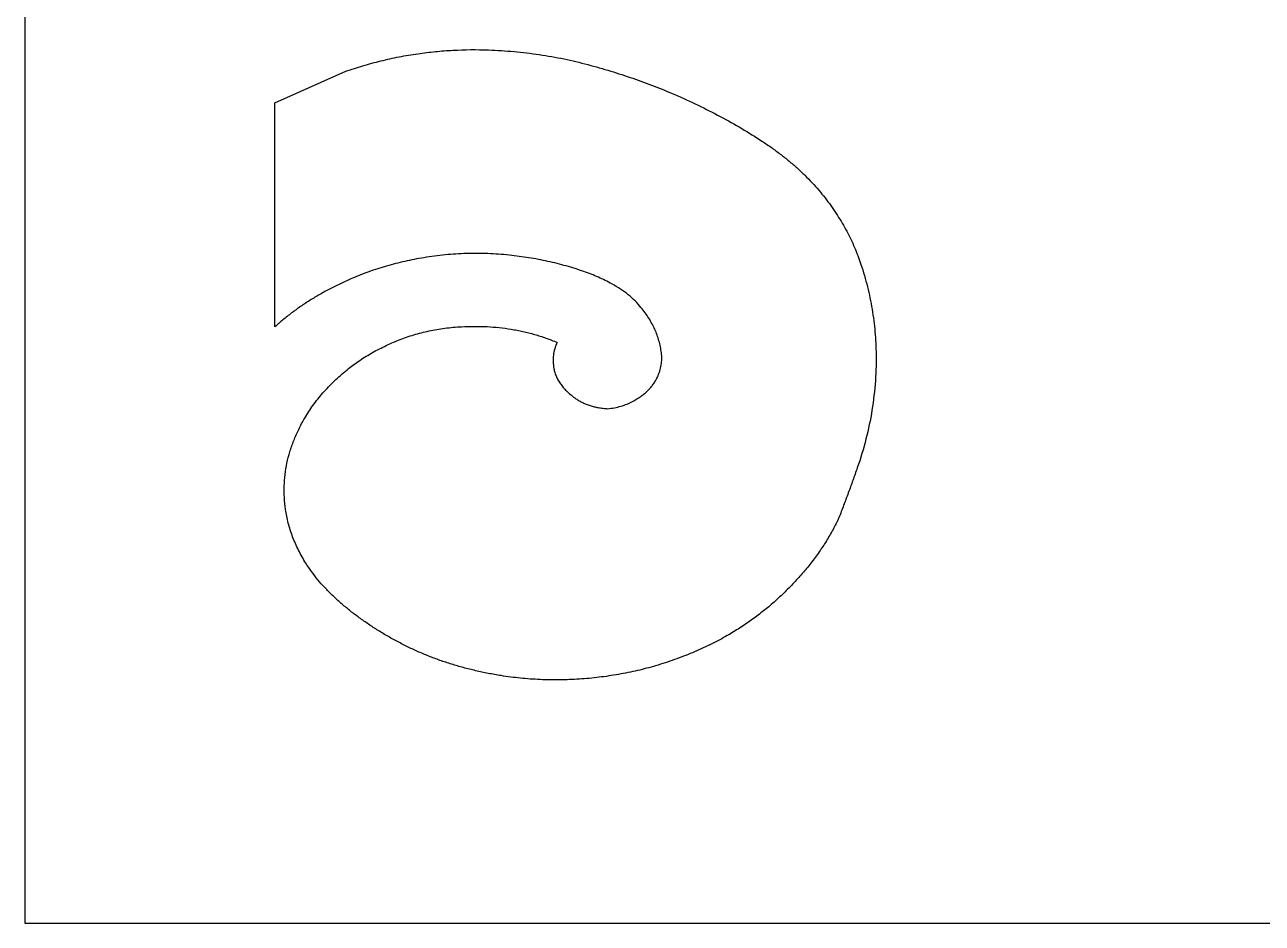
# Model space of a CAD drawing. Header units: centimetres. Extents: x 12.8 to 19.7, y -9 to 8.9.
# Drawn here: x 12.823 to 16.259, y -9 to -6.506 of the extents above; entities that cross this region are included whole.
import ezdxf

# ---------------------------------------------------------------- set-up
doc = ezdxf.new("R2010")
doc.units = ezdxf.units.CM
doc.header["$MEASUREMENT"] = 0
doc.layers.add('layer 1', color=7, linetype='Continuous')

msp = doc.modelspace()

# ---------------------------------------------------------------- linework, layer by layer
at = {"layer": 'layer 1', "color": 250, "lineweight": 30}
for points, knots in [([(12.82296, 8.93497), (12.82296, 8.93497), (19.69467, 8.93497), (19.69467, 8.93497), (19.69467, 8.93497), (19.69467, 8.93497), (19.69467, -9.00021), (19.69467, -9.00021), (19.69467, -9.00021), (19.69467, -9.00021), (12.82296, -9.00021), (12.82296, -9.00021), (12.82296, -9.00021), (12.82296, -9.00021), (12.82296, 8.93497), (12.82296, 8.93497)], [0, 0, 0, 0, 0.2, 0.2, 0.2, 0.2, 0.4, 0.4, 0.4, 0.4, 0.6, 0.6, 0.6, 0.6, 1, 1, 1, 1]), ([(15.1865, -7.41349), (15.18613, -7.39254), (15.18492, -7.37159), (15.18288, -7.3507), (15.18288, -7.3507), (15.18083, -7.32967), (15.17794, -7.3087), (15.17423, -7.28787), (15.17423, -7.28787), (15.17049, -7.26697), (15.16597, -7.24623), (15.16063, -7.22569), (15.16063, -7.22569), (15.15519, -7.2047), (15.14896, -7.18392), (15.14194, -7.16341), (15.14194, -7.16341), (15.13672, -7.14817), (15.13083, -7.13316), (15.1243, -7.11844), (15.1243, -7.11844), (15.1175, -7.10312), (15.11006, -7.08813), (15.102, -7.07346), (15.102, -7.07346), (15.09387, -7.05864), (15.08511, -7.04415), (15.07581, -7.03002), (15.07581, -7.03002), (15.06606, -7.01522), (15.05572, -7.00077), (15.04486, -6.98674), (15.04486, -6.98674), (15.03923, -6.97949), (15.03346, -6.97236), (15.0275, -6.96538), (15.0275, -6.96538), (15.02132, -6.95816), (15.01501, -6.95108), (15.00853, -6.94414), (15.00853, -6.94414), (15.00206, -6.93721), (14.99543, -6.93042), (14.98866, -6.92377), (14.98866, -6.92377), (14.98166, -6.91691), (14.97451, -6.91018), (14.96721, -6.90361), (14.96721, -6.90361), (14.95983, -6.89698), (14.95233, -6.89048), (14.94468, -6.88414), (14.94468, -6.88414), (14.9368, -6.8776), (14.92877, -6.8712), (14.92064, -6.86496), (14.92064, -6.86496), (14.91249, -6.85873), (14.90424, -6.85265), (14.89586, -6.84673), (14.89586, -6.84673), (14.88723, -6.84062), (14.87847, -6.83468), (14.86961, -6.8289), (14.86961, -6.8289), (14.85123, -6.8169), (14.83257, -6.80528), (14.81366, -6.79411), (14.81366, -6.79411), (14.79405, -6.78252), (14.77416, -6.77137), (14.75407, -6.76063), (14.75407, -6.76063), (14.73383, -6.74986), (14.71338, -6.73948), (14.6927, -6.72953), (14.6927, -6.72953), (14.67135, -6.71926), (14.64978, -6.70942), (14.62804, -6.70002), (14.62804, -6.70002), (14.60911, -6.69182), (14.59001, -6.68401), (14.5708, -6.67657), (14.5708, -6.67657), (14.55103, -6.66889), (14.53113, -6.66162), (14.51109, -6.6547), (14.51109, -6.6547), (14.49077, -6.64767), (14.47032, -6.64102), (14.44975, -6.63473), (14.44975, -6.63473), (14.42874, -6.62831), (14.40762, -6.62226), (14.3864, -6.61657), (14.3864, -6.61657), (14.36451, -6.61071), (14.34246, -6.6055), (14.32028, -6.60092), (14.32028, -6.60092), (14.29747, -6.59623), (14.27454, -6.59216), (14.25153, -6.58876), (14.25153, -6.58876), (14.22833, -6.58535), (14.20507, -6.58257), (14.18172, -6.58045), (14.18172, -6.58045), (14.1581, -6.57828), (14.13442, -6.57676), (14.1107, -6.57588), (14.1107, -6.57588), (14.07778, -6.57469), (14.04483, -6.57497), (14.01193, -6.57672), (14.01193, -6.57672), (13.99559, -6.57759), (13.97925, -6.57882), (13.96295, -6.58045), (13.96295, -6.58045), (13.94681, -6.58203), (13.93074, -6.58401), (13.91471, -6.58635), (13.91471, -6.58635), (13.8972, -6.58889), (13.87975, -6.59185), (13.86239, -6.59523), (13.86239, -6.59523), (13.84538, -6.59852), (13.82845, -6.60223), (13.81163, -6.60634), (13.81163, -6.60634), (13.79495, -6.6104), (13.77836, -6.61488), (13.76189, -6.61976), (13.76189, -6.61976), (13.74593, -6.62451), (13.73008, -6.62966), (13.71439, -6.63521), (13.71439, -6.63521), (13.71439, -6.63521), (13.51721, -6.72278), (13.51721, -6.72278), (13.51721, -6.72278), (13.51721, -6.72278), (13.51721, -7.34484), (13.51721, -7.34484), (13.51721, -7.34484), (13.52453, -7.33815), (13.53201, -7.33165), (13.53966, -7.32531), (13.53966, -7.32531), (13.54756, -7.31875), (13.55563, -7.31237), (13.56382, -7.30618), (13.56382, -7.30618), (13.57195, -7.30003), (13.58023, -7.29406), (13.58861, -7.28829), (13.58861, -7.28829), (13.59732, -7.28231), (13.60616, -7.27649), (13.6151, -7.27088), (13.6151, -7.27088), (13.62404, -7.26528), (13.63311, -7.25984), (13.64226, -7.2546), (13.64226, -7.2546), (13.65175, -7.24919), (13.66136, -7.24393), (13.67105, -7.23889), (13.67105, -7.23889), (13.68097, -7.23372), (13.69102, -7.22874), (13.70115, -7.22394), (13.70115, -7.22394), (13.71153, -7.219), (13.72204, -7.21427), (13.73261, -7.20972), (13.73261, -7.20972), (13.7477, -7.20322), (13.763, -7.19722), (13.77849, -7.19171), (13.77849, -7.19171), (13.79464, -7.18596), (13.81098, -7.18071), (13.82747, -7.17596), (13.82747, -7.17596), (13.84419, -7.17114), (13.86108, -7.16683), (13.87807, -7.16299), (13.87807, -7.16299), (13.89553, -7.15905), (13.91311, -7.15561), (13.93076, -7.15267), (13.93076, -7.15267), (13.94056, -7.15105), (13.95038, -7.14959), (13.96022, -7.14829), (13.96022, -7.14829), (13.97016, -7.14698), (13.98012, -7.14583), (13.99011, -7.14488), (13.99011, -7.14488), (13.99988, -7.14392), (14.00966, -7.14312), (14.01946, -7.1425), (14.01946, -7.1425), (14.02934, -7.14187), (14.03922, -7.14141), (14.0491, -7.14112), (14.0491, -7.14112), (14.05896, -7.14083), (14.06882, -7.14071), (14.07868, -7.14075), (14.07868, -7.14075), (14.08856, -7.14081), (14.09846, -7.14102), (14.10834, -7.14139), (14.10834, -7.14139), (14.11841, -7.14177), (14.12848, -7.14231), (14.13853, -7.14304), (14.13853, -7.14304), (14.14851, -7.14375), (14.15848, -7.14463), (14.16844, -7.14569), (14.16844, -7.14569), (14.18655, -7.14759), (14.20463, -7.14998), (14.22262, -7.15288), (14.22262, -7.15288), (14.24023, -7.15574), (14.25776, -7.15905), (14.27519, -7.16289), (14.27519, -7.16289), (14.29239, -7.16666), (14.30948, -7.17093), (14.32643, -7.17571), (14.32643, -7.17571), (14.34279, -7.18029), (14.35901, -7.1854), (14.37504, -7.19098), (14.37504, -7.19098), (14.38202, -7.19342), (14.38896, -7.19599), (14.39584, -7.1987), (14.39584, -7.1987), (14.40249, -7.2013), (14.40908, -7.20405), (14.41562, -7.20693), (14.41562, -7.20693), (14.42211, -7.20981), (14.42853, -7.21281), (14.43491, -7.21596), (14.43491, -7.21596), (14.44105, -7.21898), (14.44712, -7.22215), (14.45314, -7.22544), (14.45314, -7.22544), (14.4614, -7.22999), (14.46945, -7.23486), (14.47728, -7.24008), (14.47728, -7.24008), (14.48458, -7.24493), (14.49165, -7.25012), (14.49846, -7.25563), (14.49846, -7.25563), (14.5052, -7.26105), (14.51166, -7.2668), (14.51781, -7.27287), (14.51781, -7.27287), (14.5235, -7.27847), (14.52888, -7.28439), (14.53394, -7.29058), (14.53394, -7.29058), (14.53794, -7.2955), (14.54182, -7.30053), (14.54553, -7.3057), (14.54553, -7.3057), (14.5491, -7.31064), (14.55249, -7.3157), (14.55575, -7.32087), (14.55575, -7.32087), (14.55889, -7.3259), (14.56187, -7.33102), (14.56469, -7.33626), (14.56469, -7.33626), (14.5674, -7.3413), (14.56994, -7.34643), (14.5723, -7.35166), (14.5723, -7.35166), (14.57465, -7.35687), (14.5768, -7.36217), (14.57876, -7.36752), (14.57876, -7.36752), (14.58068, -7.37276), (14.58241, -7.37805), (14.58391, -7.38343), (14.58391, -7.38343), (14.58545, -7.38887), (14.58678, -7.39435), (14.58791, -7.3999), (14.58791, -7.3999), (14.58904, -7.40534), (14.58993, -7.41084), (14.59062, -7.41634), (14.59062, -7.41634), (14.59133, -7.42201), (14.59162, -7.42772), (14.59152, -7.43344), (14.59152, -7.43344), (14.59139, -7.43917), (14.59087, -7.44488), (14.58993, -7.45053), (14.58993, -7.45053), (14.58897, -7.45628), (14.58762, -7.46197), (14.58589, -7.46756), (14.58589, -7.46756), (14.58407, -7.47338), (14.58189, -7.47909), (14.57932, -7.48461), (14.57932, -7.48461), (14.57778, -7.48795), (14.57607, -7.49118), (14.57424, -7.49435), (14.57424, -7.49435), (14.57228, -7.49766), (14.57017, -7.50089), (14.56792, -7.50402), (14.56792, -7.50402), (14.56575, -7.50704), (14.56344, -7.50998), (14.561, -7.51279), (14.561, -7.51279), (14.55839, -7.5158), (14.55568, -7.51869), (14.55283, -7.52145), (14.55283, -7.52145), (14.54999, -7.52424), (14.54703, -7.52689), (14.54399, -7.52943), (14.54399, -7.52943), (14.54074, -7.53214), (14.53738, -7.53472), (14.53396, -7.53718), (14.53396, -7.53718), (14.53031, -7.53977), (14.5266, -7.54225), (14.52279, -7.5446), (14.52279, -7.5446), (14.51879, -7.54709), (14.5147, -7.54944), (14.51055, -7.55167), (14.51055, -7.55167), (14.50559, -7.55434), (14.50051, -7.55672), (14.49529, -7.55884), (14.49529, -7.55884), (14.48967, -7.56111), (14.48393, -7.56312), (14.47812, -7.5648), (14.47812, -7.5648), (14.4722, -7.56653), (14.46621, -7.56799), (14.46017, -7.56916), (14.46017, -7.56916), (14.4539, -7.57039), (14.44756, -7.57133), (14.44118, -7.572), (14.44118, -7.572), (14.43682, -7.5717), (14.43247, -7.57131), (14.42813, -7.57077), (14.42813, -7.57077), (14.42388, -7.57024), (14.41965, -7.56962), (14.41544, -7.56885), (14.41544, -7.56885), (14.41154, -7.56816), (14.40766, -7.56733), (14.40382, -7.56639), (14.40382, -7.56639), (14.40014, -7.56547), (14.39647, -7.56443), (14.39284, -7.56328), (14.39284, -7.56328), (14.38919, -7.56214), (14.38561, -7.56084), (14.38206, -7.55945), (14.38206, -7.55945), (14.37871, -7.55811), (14.37539, -7.55665), (14.37214, -7.55507), (14.37214, -7.55507), (14.36874, -7.55342), (14.36541, -7.55165), (14.36216, -7.54975), (14.36216, -7.54975), (14.35907, -7.54796), (14.35609, -7.54606), (14.35317, -7.54404), (14.35317, -7.54404), (14.34888, -7.54106), (14.34469, -7.53791), (14.34062, -7.53464), (14.34062, -7.53464), (14.33679, -7.53153), (14.33308, -7.52828), (14.32949, -7.52491), (14.32949, -7.52491), (14.32616, -7.52176), (14.32297, -7.51846), (14.31992, -7.51502), (14.31992, -7.51502), (14.31709, -7.51181), (14.31438, -7.50848), (14.31186, -7.505), (14.31186, -7.505), (14.30933, -7.50154), (14.307, -7.49795), (14.30483, -7.49426), (14.30483, -7.49426), (14.30281, -7.49076), (14.30095, -7.48715), (14.29933, -7.48347), (14.29933, -7.48347), (14.29764, -7.47965), (14.29616, -7.47575), (14.29489, -7.47177), (14.29489, -7.47177), (14.29368, -7.46794), (14.2927, -7.46404), (14.29193, -7.4601), (14.29193, -7.4601), (14.29076, -7.45405), (14.29009, -7.44794), (14.28988, -7.4418), (14.28988, -7.4418), (14.28968, -7.43569), (14.28997, -7.42956), (14.29074, -7.42349), (14.29074, -7.42349), (14.29151, -7.41745), (14.29274, -7.41149), (14.29445, -7.40563), (14.29445, -7.40563), (14.29622, -7.3995), (14.29847, -7.3935), (14.30114, -7.3877), (14.30114, -7.3877), (14.29601, -7.38555), (14.29089, -7.38351), (14.28569, -7.38153), (14.28569, -7.38153), (14.28044, -7.37951), (14.27513, -7.37757), (14.26981, -7.3757), (14.26981, -7.3757), (14.26468, -7.3739), (14.25953, -7.37219), (14.25436, -7.37055), (14.25436, -7.37055), (14.24911, -7.36888), (14.24382, -7.36729), (14.23852, -7.36577), (14.23852, -7.36577), (14.23321, -7.36425), (14.22785, -7.36281), (14.22249, -7.36144), (14.22249, -7.36144), (14.21707, -7.36006), (14.21161, -7.35877), (14.20615, -7.35754), (14.20615, -7.35754), (14.20075, -7.35633), (14.19535, -7.3552), (14.18993, -7.35416), (14.18993, -7.35416), (14.18445, -7.3531), (14.17895, -7.35212), (14.17342, -7.35122), (14.17342, -7.35122), (14.16246, -7.34941), (14.15143, -7.34793), (14.14036, -7.34676), (14.14036, -7.34676), (14.12915, -7.34555), (14.11791, -7.34468), (14.10663, -7.34411), (14.10663, -7.34411), (14.09486, -7.34351), (14.08304, -7.34322), (14.07124, -7.34324), (14.07124, -7.34324), (14.05942, -7.34326), (14.04762, -7.34359), (14.03582, -7.34424), (14.03582, -7.34424), (14.02803, -7.34468), (14.02023, -7.34524), (14.01248, -7.34595), (14.01248, -7.34595), (14.00474, -7.34666), (13.99705, -7.34751), (13.98936, -7.34851), (13.98936, -7.34851), (13.98196, -7.34947), (13.97458, -7.35058), (13.96722, -7.35183), (13.96722, -7.35183), (13.95999, -7.35306), (13.95277, -7.35443), (13.94558, -7.35595), (13.94558, -7.35595), (13.93841, -7.35746), (13.93124, -7.35912), (13.92413, -7.36094), (13.92413, -7.36094), (13.91717, -7.36271), (13.91027, -7.36463), (13.90341, -7.36669), (13.90341, -7.36669), (13.89643, -7.36877), (13.88951, -7.37103), (13.88261, -7.3734), (13.88261, -7.3734), (13.87594, -7.37572), (13.86933, -7.37818), (13.86276, -7.38078), (13.86276, -7.38078), (13.84888, -7.38631), (13.83519, -7.39229), (13.8217, -7.39875), (13.8217, -7.39875), (13.80894, -7.40488), (13.79641, -7.41144), (13.78414, -7.41847), (13.78414, -7.41847), (13.77211, -7.42537), (13.76035, -7.43273), (13.74891, -7.44054), (13.74891, -7.44054), (13.73821, -7.44784), (13.72783, -7.4556), (13.71781, -7.46377), (13.71781, -7.46377), (13.71162, -7.46881), (13.70553, -7.47398), (13.69955, -7.47928), (13.69955, -7.47928), (13.69375, -7.48438), (13.68806, -7.48964), (13.68249, -7.49499), (13.68249, -7.49499), (13.67691, -7.50033), (13.67147, -7.50581), (13.66611, -7.5114), (13.66611, -7.5114), (13.66094, -7.5168), (13.6559, -7.52232), (13.65096, -7.52795), (13.65096, -7.52795), (13.64116, -7.53912), (13.63188, -7.55077), (13.62317, -7.5628), (13.62317, -7.5628), (13.61498, -7.57412), (13.60735, -7.58586), (13.6003, -7.59793), (13.6003, -7.59793), (13.59434, -7.60812), (13.58877, -7.61856), (13.5836, -7.62919), (13.5836, -7.62919), (13.57862, -7.63943), (13.57404, -7.64985), (13.56987, -7.66044), (13.56987, -7.66044), (13.56582, -7.67068), (13.56222, -7.68108), (13.55903, -7.69163), (13.55903, -7.69163), (13.55594, -7.7019), (13.55327, -7.7123), (13.55107, -7.72279), (13.55107, -7.72279), (13.54886, -7.73328), (13.54713, -7.74386), (13.54583, -7.7545), (13.54583, -7.7545), (13.54456, -7.76502), (13.54377, -7.77559), (13.54341, -7.78618), (13.54341, -7.78618), (13.54308, -7.79702), (13.54321, -7.80784), (13.54381, -7.81866), (13.54381, -7.81866), (13.54439, -7.82954), (13.54548, -7.84038), (13.547, -7.85116), (13.547, -7.85116), (13.54883, -7.864), (13.55138, -7.87673), (13.55463, -7.88928), (13.55463, -7.88928), (13.55799, -7.90225), (13.56203, -7.915), (13.56678, -7.92751), (13.56678, -7.92751), (13.57151, -7.94004), (13.57691, -7.95232), (13.58294, -7.9643), (13.58294, -7.9643), (13.58927, -7.97689), (13.59624, -7.98917), (13.60378, -8.00107), (13.60378, -8.00107), (13.6087, -8.00885), (13.61387, -8.01644), (13.61929, -8.02388), (13.61929, -8.02388), (13.62492, -8.03163), (13.63082, -8.03922), (13.63693, -8.04662), (13.63693, -8.04662), (13.6431, -8.05408), (13.6495, -8.06138), (13.6561, -8.06847), (13.6561, -8.06847), (13.66298, -8.07587), (13.67007, -8.08308), (13.67735, -8.09006), (13.67735, -8.09006), (13.68435, -8.0968), (13.6915, -8.10336), (13.69877, -8.10978), (13.69877, -8.10978), (13.7063, -8.11641), (13.71397, -8.12289), (13.72177, -8.12921), (13.72177, -8.12921), (13.72958, -8.13553), (13.73751, -8.1417), (13.74557, -8.1477), (13.74557, -8.1477), (13.75389, -8.15389), (13.76233, -8.15994), (13.77088, -8.16579), (13.77088, -8.16579), (13.77961, -8.1718), (13.78847, -8.17761), (13.79741, -8.18328), (13.79741, -8.18328), (13.80665, -8.18912), (13.81599, -8.19479), (13.82541, -8.20029), (13.82541, -8.20029), (13.83485, -8.2058), (13.84438, -8.21113), (13.85399, -8.21632), (13.85399, -8.21632), (13.86389, -8.22164), (13.87388, -8.22679), (13.88394, -8.23177), (13.88394, -8.23177), (13.89372, -8.23658), (13.90358, -8.24123), (13.91354, -8.24565), (13.91354, -8.24565), (13.92382, -8.25022), (13.93418, -8.25457), (13.94462, -8.25872), (13.94462, -8.25872), (13.95492, -8.26281), (13.9653, -8.26671), (13.97577, -8.2704), (13.97577, -8.2704), (13.98648, -8.27417), (13.99728, -8.27775), (14.00814, -8.28111), (14.00814, -8.28111), (14.01902, -8.28449), (14.02994, -8.28766), (14.04093, -8.29062), (14.04093, -8.29062), (14.05214, -8.29364), (14.06342, -8.29647), (14.07476, -8.29908), (14.07476, -8.29908), (14.08639, -8.30177), (14.09807, -8.30427), (14.1098, -8.30654), (14.1098, -8.30654), (14.12168, -8.30886), (14.13361, -8.31096), (14.14557, -8.31288), (14.14557, -8.31288), (14.16333, -8.31571), (14.18116, -8.31803), (14.19904, -8.31984), (14.19904, -8.31984), (14.21716, -8.32168), (14.23535, -8.32301), (14.25355, -8.32382), (14.25355, -8.32382), (14.27177, -8.32464), (14.29003, -8.32495), (14.30827, -8.32474), (14.30827, -8.32474), (14.32647, -8.32453), (14.34467, -8.32382), (14.36284, -8.32259), (14.36284, -8.32259), (14.38117, -8.32136), (14.39947, -8.31965), (14.41771, -8.31744), (14.41771, -8.31744), (14.43566, -8.31528), (14.45354, -8.31263), (14.47136, -8.3095), (14.47136, -8.3095), (14.48902, -8.3064), (14.50659, -8.30281), (14.52404, -8.29872), (14.52404, -8.29872), (14.54099, -8.29478), (14.55783, -8.29034), (14.57453, -8.28543), (14.57453, -8.28543), (14.5922, -8.28021), (14.60973, -8.27452), (14.62712, -8.26837), (14.62712, -8.26837), (14.64388, -8.26245), (14.66045, -8.25605), (14.67684, -8.24922), (14.67684, -8.24922), (14.69297, -8.24248), (14.70892, -8.23527), (14.72463, -8.2276), (14.72463, -8.2276), (14.7396, -8.22028), (14.75436, -8.21251), (14.76887, -8.20427), (14.76887, -8.20427), (14.7806, -8.19762), (14.79219, -8.19068), (14.80362, -8.18349), (14.80362, -8.18349), (14.8146, -8.17655), (14.8254, -8.16936), (14.83603, -8.16192), (14.83603, -8.16192), (14.84658, -8.15452), (14.85694, -8.14685), (14.86709, -8.13892), (14.86709, -8.13892), (14.8768, -8.13134), (14.88633, -8.1235), (14.89563, -8.11539), (14.89563, -8.11539), (14.90613, -8.10626), (14.91643, -8.09688), (14.92652, -8.08729), (14.92652, -8.08729), (14.93623, -8.07801), (14.94574, -8.06853), (14.95502, -8.05884), (14.95502, -8.05884), (14.96413, -8.04931), (14.97298, -8.03958), (14.98159, -8.02961), (14.98159, -8.02961), (14.98989, -8.02004), (14.99796, -8.01025), (15.00575, -8.00026), (15.00575, -8.00026), (15.01355, -7.99026), (15.0211, -7.98004), (15.02835, -7.96964), (15.02835, -7.96964), (15.03535, -7.95959), (15.04209, -7.94936), (15.04855, -7.93893), (15.04855, -7.93893), (15.05505, -7.92843), (15.06126, -7.91771), (15.06718, -7.90683), (15.06718, -7.90683), (15.07292, -7.89629), (15.07834, -7.88557), (15.08344, -7.87471), (15.08344, -7.87471), (15.08786, -7.86325), (15.09224, -7.85178), (15.09658, -7.84027), (15.09658, -7.84027), (15.10093, -7.82873), (15.10523, -7.81716), (15.10948, -7.80559), (15.10948, -7.80559), (15.11375, -7.794), (15.11796, -7.78239), (15.12213, -7.77075), (15.12213, -7.77075), (15.12628, -7.75923), (15.13037, -7.74766), (15.13441, -7.73609), (15.13441, -7.73609), (15.14364, -7.70972), (15.15171, -7.68298), (15.15859, -7.65592), (15.15859, -7.65592), (15.16532, -7.62951), (15.17087, -7.6028), (15.1752, -7.57589), (15.1752, -7.57589), (15.17956, -7.54896), (15.18269, -7.52186), (15.18459, -7.49466), (15.18459, -7.49466), (15.18646, -7.46766), (15.18709, -7.44057), (15.1865, -7.41349)], [0, 0, 0, 0, 0.0048077, 0.0048077, 0.0048077, 0.0048077, 0.0096154, 0.0096154, 0.0096154, 0.0096154, 0.0144231, 0.0144231, 0.0144231, 0.0144231, 0.0192308, 0.0192308, 0.0192308, 0.0192308, 0.0240385, 0.0240385, 0.0240385, 0.0240385, 0.0288462, 0.0288462, 0.0288462, 0.0288462, 0.0336538, 0.0336538, 0.0336538, 0.0336538, 0.0384615, 0.0384615, 0.0384615, 0.0384615, 0.0432692, 0.0432692, 0.0432692, 0.0432692, 0.0480769, 0.0480769, 0.0480769, 0.0480769, 0.0528846, 0.0528846, 0.0528846, 0.0528846, 0.0576923, 0.0576923, 0.0576923, 0.0576923, 0.0625, 0.0625, 0.0625, 0.0625, 0.0673077, 0.0673077, 0.0673077, 0.0673077, 0.0721154, 0.0721154, 0.0721154, 0.0721154, 0.0769231, 0.0769231, 0.0769231, 0.0769231, 0.0817308, 0.0817308, 0.0817308, 0.0817308, 0.0865385, 0.0865385, 0.0865385, 0.0865385, 0.0913462, 0.0913462, 0.0913462, 0.0913462, 0.0961538, 0.0961538, 0.0961538, 0.0961538, 0.1009615, 0.1009615, 0.1009615, 0.1009615, 0.1057692, 0.1057692, 0.1057692, 0.1057692, 0.1105769, 0.1105769, 0.1105769, 0.1105769, 0.1153846, 0.1153846, 0.1153846, 0.1153846, 0.1201923, 0.1201923, 0.1201923, 0.1201923, 0.125, 0.125, 0.125, 0.125, 0.1298077, 0.1298077, 0.1298077, 0.1298077, 0.1346154, 0.1346154, 0.1346154, 0.1346154, 0.1394231, 0.1394231, 0.1394231, 0.1394231, 0.1442308, 0.1442308, 0.1442308, 0.1442308, 0.1490385, 0.1490385, 0.1490385, 0.1490385, 0.1538462, 0.1538462, 0.1538462, 0.1538462, 0.1586538, 0.1586538, 0.1586538, 0.1586538, 0.1634615, 0.1634615, 0.1634615, 0.1634615, 0.1682692, 0.1682692, 0.1682692, 0.1682692, 0.1730769, 0.1730769, 0.1730769, 0.1730769, 0.1778846, 0.1778846, 0.1778846, 0.1778846, 0.1826923, 0.1826923, 0.1826923, 0.1826923, 0.1875, 0.1875, 0.1875, 0.1875, 0.1923077, 0.1923077, 0.1923077, 0.1923077, 0.1971154, 0.1971154, 0.1971154, 0.1971154, 0.2019231, 0.2019231, 0.2019231, 0.2019231, 0.2067308, 0.2067308, 0.2067308, 0.2067308, 0.2115385, 0.2115385, 0.2115385, 0.2115385, 0.2163462, 0.2163462, 0.2163462, 0.2163462, 0.2211538, 0.2211538, 0.2211538, 0.2211538, 0.2259615, 0.2259615, 0.2259615, 0.2259615, 0.2307692, 0.2307692, 0.2307692, 0.2307692, 0.2355769, 0.2355769, 0.2355769, 0.2355769, 0.2403846, 0.2403846, 0.2403846, 0.2403846, 0.2451923, 0.2451923, 0.2451923, 0.2451923, 0.25, 0.25, 0.25, 0.25, 0.2548077, 0.2548077, 0.2548077, 0.2548077, 0.2596154, 0.2596154, 0.2596154, 0.2596154, 0.2644231, 0.2644231, 0.2644231, 0.2644231, 0.2692308, 0.2692308, 0.2692308, 0.2692308, 0.2740385, 0.2740385, 0.2740385, 0.2740385, 0.2788462, 0.2788462, 0.2788462, 0.2788462, 0.2836538, 0.2836538, 0.2836538, 0.2836538, 0.2884615, 0.2884615, 0.2884615, 0.2884615, 0.2932692, 0.2932692, 0.2932692, 0.2932692, 0.2980769, 0.2980769, 0.2980769, 0.2980769, 0.3028846, 0.3028846, 0.3028846, 0.3028846, 0.3076923, 0.3076923, 0.3076923, 0.3076923, 0.3125, 0.3125, 0.3125, 0.3125, 0.3173077, 0.3173077, 0.3173077, 0.3173077, 0.3221154, 0.3221154, 0.3221154, 0.3221154, 0.3269231, 0.3269231, 0.3269231, 0.3269231, 0.3317308, 0.3317308, 0.3317308, 0.3317308, 0.3365385, 0.3365385, 0.3365385, 0.3365385, 0.3413462, 0.3413462, 0.3413462, 0.3413462, 0.3461538, 0.3461538, 0.3461538, 0.3461538, 0.3509615, 0.3509615, 0.3509615, 0.3509615, 0.3557692, 0.3557692, 0.3557692, 0.3557692, 0.3605769, 0.3605769, 0.3605769, 0.3605769, 0.3653846, 0.3653846, 0.3653846, 0.3653846, 0.3701923, 0.3701923, 0.3701923, 0.3701923, 0.375, 0.375, 0.375, 0.375, 0.3798077, 0.3798077, 0.3798077, 0.3798077, 0.3846154, 0.3846154, 0.3846154, 0.3846154, 0.3894231, 0.3894231, 0.3894231, 0.3894231, 0.3942308, 0.3942308, 0.3942308, 0.3942308, 0.3990385, 0.3990385, 0.3990385, 0.3990385, 0.4038462, 0.4038462, 0.4038462, 0.4038462, 0.4086538, 0.4086538, 0.4086538, 0.4086538, 0.4134615, 0.4134615, 0.4134615, 0.4134615, 0.4182692, 0.4182692, 0.4182692, 0.4182692, 0.4230769, 0.4230769, 0.4230769, 0.4230769, 0.4278846, 0.4278846, 0.4278846, 0.4278846, 0.4326923, 0.4326923, 0.4326923, 0.4326923, 0.4375, 0.4375, 0.4375, 0.4375, 0.4423077, 0.4423077, 0.4423077, 0.4423077, 0.4471154, 0.4471154, 0.4471154, 0.4471154, 0.4519231, 0.4519231, 0.4519231, 0.4519231, 0.4567308, 0.4567308, 0.4567308, 0.4567308, 0.4615385, 0.4615385, 0.4615385, 0.4615385, 0.4663462, 0.4663462, 0.4663462, 0.4663462, 0.4711538, 0.4711538, 0.4711538, 0.4711538, 0.4759615, 0.4759615, 0.4759615, 0.4759615, 0.4807692, 0.4807692, 0.4807692, 0.4807692, 0.4855769, 0.4855769, 0.4855769, 0.4855769, 0.4903846, 0.4903846, 0.4903846, 0.4903846, 0.4951923, 0.4951923, 0.4951923, 0.4951923, 0.5, 0.5, 0.5, 0.5, 0.5048077, 0.5048077, 0.5048077, 0.5048077, 0.5096154, 0.5096154, 0.5096154, 0.5096154, 0.5144231, 0.5144231, 0.5144231, 0.5144231, 0.5192308, 0.5192308, 0.5192308, 0.5192308, 0.5240385, 0.5240385, 0.5240385, 0.5240385, 0.5288462, 0.5288462, 0.5288462, 0.5288462, 0.5336538, 0.5336538, 0.5336538, 0.5336538, 0.5384615, 0.5384615, 0.5384615, 0.5384615, 0.5432692, 0.5432692, 0.5432692, 0.5432692, 0.5480769, 0.5480769, 0.5480769, 0.5480769, 0.5528846, 0.5528846, 0.5528846, 0.5528846, 0.5576923, 0.5576923, 0.5576923, 0.5576923, 0.5625, 0.5625, 0.5625, 0.5625, 0.5673077, 0.5673077, 0.5673077, 0.5673077, 0.5721154, 0.5721154, 0.5721154, 0.5721154, 0.5769231, 0.5769231, 0.5769231, 0.5769231, 0.5817308, 0.5817308, 0.5817308, 0.5817308, 0.5865385, 0.5865385, 0.5865385, 0.5865385, 0.5913462, 0.5913462, 0.5913462, 0.5913462, 0.5961538, 0.5961538, 0.5961538, 0.5961538, 0.6009615, 0.6009615, 0.6009615, 0.6009615, 0.6057692, 0.6057692, 0.6057692, 0.6057692, 0.6105769, 0.6105769, 0.6105769, 0.6105769, 0.6153846, 0.6153846, 0.6153846, 0.6153846, 0.6201923, 0.6201923, 0.6201923, 0.6201923, 0.625, 0.625, 0.625, 0.625, 0.6298077, 0.6298077, 0.6298077, 0.6298077, 0.6346154, 0.6346154, 0.6346154, 0.6346154, 0.6394231, 0.6394231, 0.6394231, 0.6394231, 0.6442308, 0.6442308, 0.6442308, 0.6442308, 0.6490385, 0.6490385, 0.6490385, 0.6490385, 0.6538462, 0.6538462, 0.6538462, 0.6538462, 0.6586538, 0.6586538, 0.6586538, 0.6586538, 0.6634615, 0.6634615, 0.6634615, 0.6634615, 0.6682692, 0.6682692, 0.6682692, 0.6682692, 0.6730769, 0.6730769, 0.6730769, 0.6730769, 0.6778846, 0.6778846, 0.6778846, 0.6778846, 0.6826923, 0.6826923, 0.6826923, 0.6826923, 0.6875, 0.6875, 0.6875, 0.6875, 0.6923077, 0.6923077, 0.6923077, 0.6923077, 0.6971154, 0.6971154, 0.6971154, 0.6971154, 0.7019231, 0.7019231, 0.7019231, 0.7019231, 0.7067308, 0.7067308, 0.7067308, 0.7067308, 0.7115385, 0.7115385, 0.7115385, 0.7115385, 0.7163462, 0.7163462, 0.7163462, 0.7163462, 0.7211538, 0.7211538, 0.7211538, 0.7211538, 0.7259615, 0.7259615, 0.7259615, 0.7259615, 0.7307692, 0.7307692, 0.7307692, 0.7307692, 0.7355769, 0.7355769, 0.7355769, 0.7355769, 0.7403846, 0.7403846, 0.7403846, 0.7403846, 0.7451923, 0.7451923, 0.7451923, 0.7451923, 0.75, 0.75, 0.75, 0.75, 0.7548077, 0.7548077, 0.7548077, 0.7548077, 0.7596154, 0.7596154, 0.7596154, 0.7596154, 0.7644231, 0.7644231, 0.7644231, 0.7644231, 0.7692308, 0.7692308, 0.7692308, 0.7692308, 0.7740385, 0.7740385, 0.7740385, 0.7740385, 0.7788462, 0.7788462, 0.7788462, 0.7788462, 0.7836538, 0.7836538, 0.7836538, 0.7836538, 0.7884615, 0.7884615, 0.7884615, 0.7884615, 0.7932692, 0.7932692, 0.7932692, 0.7932692, 0.7980769, 0.7980769, 0.7980769, 0.7980769, 0.8028846, 0.8028846, 0.8028846, 0.8028846, 0.8076923, 0.8076923, 0.8076923, 0.8076923, 0.8125, 0.8125, 0.8125, 0.8125, 0.8173077, 0.8173077, 0.8173077, 0.8173077, 0.8221154, 0.8221154, 0.8221154, 0.8221154, 0.8269231, 0.8269231, 0.8269231, 0.8269231, 0.8317308, 0.8317308, 0.8317308, 0.8317308, 0.8365385, 0.8365385, 0.8365385, 0.8365385, 0.8413462, 0.8413462, 0.8413462, 0.8413462, 0.8461538, 0.8461538, 0.8461538, 0.8461538, 0.8509615, 0.8509615, 0.8509615, 0.8509615, 0.8557692, 0.8557692, 0.8557692, 0.8557692, 0.8605769, 0.8605769, 0.8605769, 0.8605769, 0.8653846, 0.8653846, 0.8653846, 0.8653846, 0.8701923, 0.8701923, 0.8701923, 0.8701923, 0.875, 0.875, 0.875, 0.875, 0.8798077, 0.8798077, 0.8798077, 0.8798077, 0.8846154, 0.8846154, 0.8846154, 0.8846154, 0.8894231, 0.8894231, 0.8894231, 0.8894231, 0.8942308, 0.8942308, 0.8942308, 0.8942308, 0.8990385, 0.8990385, 0.8990385, 0.8990385, 0.9038462, 0.9038462, 0.9038462, 0.9038462, 0.9086538, 0.9086538, 0.9086538, 0.9086538, 0.9134615, 0.9134615, 0.9134615, 0.9134615, 0.9182692, 0.9182692, 0.9182692, 0.9182692, 0.9230769, 0.9230769, 0.9230769, 0.9230769, 0.9278846, 0.9278846, 0.9278846, 0.9278846, 0.9326923, 0.9326923, 0.9326923, 0.9326923, 0.9375, 0.9375, 0.9375, 0.9375, 0.9423077, 0.9423077, 0.9423077, 0.9423077, 0.9471154, 0.9471154, 0.9471154, 0.9471154, 0.9519231, 0.9519231, 0.9519231, 0.9519231, 0.9567308, 0.9567308, 0.9567308, 0.9567308, 0.9615385, 0.9615385, 0.9615385, 0.9615385, 0.9663462, 0.9663462, 0.9663462, 0.9663462, 0.9711538, 0.9711538, 0.9711538, 0.9711538, 0.9759615, 0.9759615, 0.9759615, 0.9759615, 0.9807692, 0.9807692, 0.9807692, 0.9807692, 0.9855769, 0.9855769, 0.9855769, 0.9855769, 0.9903846, 0.9903846, 0.9903846, 0.9903846, 1, 1, 1, 1])]:
    msp.add_open_spline(points, degree=3, knots=knots, dxfattribs=at)

doc.saveas('drawing.dxf')
